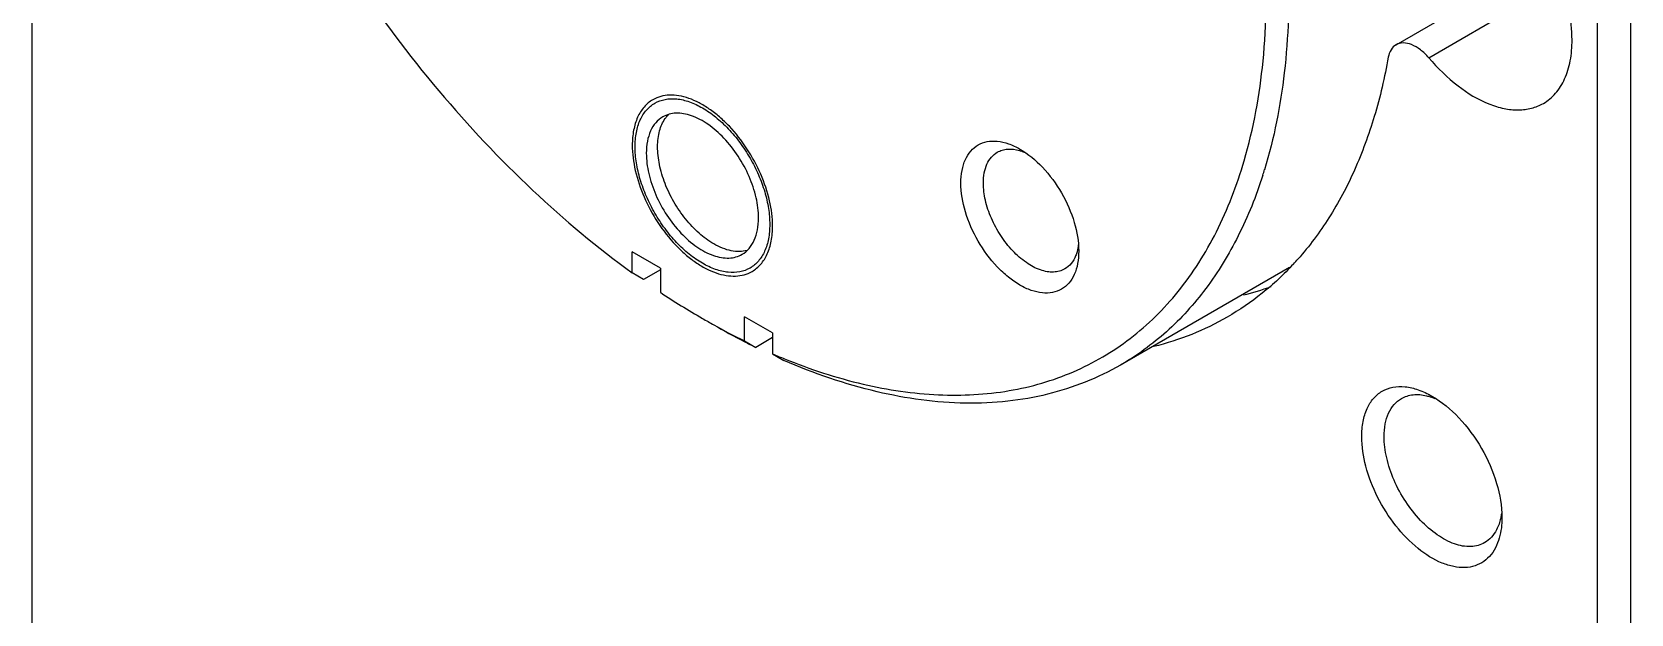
# Model space of a CAD drawing. Header units: millimetres. Extents: x 5 to 292, y 5 to 205.
# Drawn here: x 245.67 to 259.1, y 157.84 to 162.73 of the extents above; entities that cross this region are included whole.
import ezdxf

# ---------------------------------------------------------------- set-up
doc = ezdxf.new("R2010")
doc.units = ezdxf.units.MM
doc.header["$LTSCALE"] = 16.335
doc.layers.get('0').update_dxf_attribs({"linetype": 'CONTINUOUS'})
doc.layers.add('02___PRT_ALL_AXES', color=7, linetype='CONTINUOUS')
doc.layers.add('7_ALL_FEATURES', color=7, linetype='CONTINUOUS')

msp = doc.modelspace()

# ---------------------------------------------------------------- linework, layer by layer
at = {"color": 7, "linetype": 'Continuous'}
for p, q in [((245.667, 175.333), (245.667, 152.103)), ((259.102, 144.442), (259.102, 167.576)), ((258.82, 144.51), (258.82, 167.509)), ((257.128, 162.623), (257.882, 163.058)), ((257.403, 162.513), (258.157, 162.949)), ((250.711, 160.706), (250.711, 160.881)), ((250.947, 160.745), (250.711, 160.881)), ((250.806, 160.651), (250.711, 160.706)), ((250.947, 160.732), (250.806, 160.651)), ((250.947, 160.745), (250.947, 160.542)), ((256.232, 160.75), (254.812, 159.93)), ((251.654, 160.134), (251.654, 160.337)), ((251.89, 160.201), (251.654, 160.337)), ((251.89, 160.161), (251.749, 160.079)), ((251.89, 160.201), (251.89, 160.025)), ((251.654, 160.134), (251.749, 160.079)), ((251.89, 160.025), (251.984, 159.97))]:
    msp.add_line(p, q, dxfattribs=at)
for centre, radius, start, end in [((252.252, 162.726), 3.944, 342.3028, 343.0093), ((254.395, 162.512), 2.55, 317.2193, 318.4782), ((255.259, 162.902), 2.453, 283.8504, 289.5232), ((254.672, 166.151), 6.733, 236.4101, 239.9507), ((254.419, 165.723), 6.236, 239.9983, 241.0029), ((254.471, 165.59), 6.146, 239.9723, 242.7012), ((254.264, 165.444), 5.917, 240.9967, 243.8211), ((254.323, 165.306), 5.826, 242.7063, 243.7724), ((253.914, 164.703), 5.097, 246.605, 247.8345)]:
    msp.add_arc(centre, radius, start, end, dxfattribs=at)
for points, knots in [([(246.563, 168.529), (246.563, 168.185), (246.621, 167.472), (246.853, 166.393), (247.227, 165.294), (247.731, 164.212), (248.349, 163.181), (249.061, 162.232), (249.845, 161.397), (250.418, 160.918), (250.711, 160.706)], [0, 0, 0, 0, 0.112787, 0.233962, 0.361464, 0.492754, 0.625035, 0.755442, 0.881232, 1, 1, 1, 1]), ([(255.852, 161.648), (255.932, 161.921), (256.038, 162.512), (256.049, 163.449), (255.921, 164.455), (255.749, 165.133), (255.642, 165.477)], [0, 0, 0, 0, 0.219399, 0.460513, 0.721829, 1, 1, 1, 1]), ([(255.888, 165.307), (255.984, 164.97), (256.137, 164.306), (256.243, 163.325), (256.216, 162.412), (256.104, 161.838), (256.023, 161.573)], [0, 0, 0, 0, 0.278083, 0.539106, 0.780142, 1, 1, 1, 1]), ([(258.607, 162.664), (258.607, 162.75), (258.587, 162.93), (258.507, 163.199), (258.382, 163.463), (258.22, 163.708), (258.029, 163.917), (257.775, 164.117), (257.546, 164.208), (257.403, 164.205)], [0, 0, 0, 0, 0.122519, 0.256491, 0.396865, 0.537647, 0.672805, 0.797093, 1, 1, 1, 1]), ([(257.128, 162.623), (257.111, 162.613), (257.08, 162.581), (257.067, 162.54), (257.063, 162.518)], [0, 0, 0, 0, 0.465334, 1, 1, 1, 1]), ([(257.403, 162.513), (257.382, 162.538), (257.338, 162.581), (257.265, 162.626), (257.192, 162.644), (257.146, 162.633), (257.128, 162.623)], [0, 0, 0, 0, 0.307368, 0.577642, 0.804618, 1, 1, 1, 1]), ([(258.366, 162.13), (258.404, 162.152), (258.476, 162.212), (258.553, 162.338), (258.599, 162.492), (258.607, 162.605), (258.607, 162.664)], [0, 0, 0, 0, 0.217778, 0.450933, 0.710232, 1, 1, 1, 1]), ([(257.063, 162.518), (257.033, 162.35), (256.958, 162.027), (256.792, 161.573), (256.578, 161.168), (256.4, 160.93), (256.304, 160.821)], [0, 0, 0, 0, 0.271441, 0.527476, 0.769457, 1, 1, 1, 1]), ([(257.403, 162.513), (257.477, 162.427), (257.631, 162.276), (257.854, 162.139), (258.031, 162.084), (258.153, 162.071), (258.266, 162.084), (258.335, 162.112), (258.366, 162.13)], [0, 0, 0, 0, 0.306548, 0.576073, 0.694892, 0.803491, 0.904008, 1, 1, 1, 1]), ([(253.472, 161.461), (253.472, 161.496), (253.478, 161.564), (253.505, 161.656), (253.551, 161.731), (253.615, 161.785), (253.693, 161.814), (253.782, 161.816), (253.876, 161.793), (253.937, 161.764), (253.967, 161.746)], [0, 0, 0, 0, 0.144871, 0.274535, 0.391106, 0.499997, 0.608882, 0.725473, 0.8551, 1, 1, 1, 1]), ([(251.991, 159.983), (252.205, 159.896), (252.629, 159.756), (253.268, 159.661), (253.871, 159.692), (254.423, 159.851), (254.911, 160.138), (255.321, 160.543), (255.644, 161.055), (255.792, 161.443), (255.852, 161.648)], [0, 0, 0, 0, 0.143265, 0.275237, 0.397766, 0.513955, 0.627981, 0.744427, 0.867419, 1, 1, 1, 1]), ([(253.661, 161.461), (253.661, 161.489), (253.665, 161.544), (253.687, 161.619), (253.725, 161.68), (253.76, 161.709), (253.778, 161.72)], [0, 0, 0, 0, 0.289744, 0.549074, 0.782218, 1, 1, 1, 1]), ([(253.778, 161.72), (253.791, 161.727), (253.819, 161.739), (253.882, 161.751), (253.932, 161.744), (253.965, 161.734)], [0, 0, 0, 0, 0.23202, 0.472181, 1, 1, 1, 1]), ([(253.965, 161.734), (253.969, 161.733), (253.985, 161.728), (254.001, 161.722), (254.013, 161.716)], [0, 0, 0, 0, 0.24351, 1, 1, 1, 1]), ([(253.967, 161.746), (254.038, 161.706), (254.171, 161.594), (254.326, 161.382), (254.432, 161.141), (254.462, 160.97), (254.462, 160.889)], [0, 0, 0, 0, 0.237216, 0.499998, 0.762769, 1, 1, 1, 1]), ([(256.009, 161.527), (255.953, 161.352), (255.82, 161.019), (255.548, 160.572), (255.214, 160.202), (254.95, 160.01), (254.812, 159.93)], [0, 0, 0, 0, 0.270381, 0.524061, 0.765349, 1, 1, 1, 1]), ([(254.462, 160.889), (254.462, 160.854), (254.457, 160.786), (254.43, 160.693), (254.384, 160.618), (254.32, 160.565), (254.241, 160.536), (254.153, 160.534), (254.059, 160.556), (253.963, 160.602), (253.867, 160.67), (253.741, 160.787), (253.609, 160.968), (253.503, 161.208), (253.472, 161.379), (253.472, 161.461)], [0, 0, 0, 0, 0.06042, 0.114499, 0.163116, 0.20853, 0.253942, 0.302568, 0.35663, 0.417062, 0.483706, 0.555614, 0.708707, 0.861793, 1, 1, 1, 1]), ([(254.345, 160.739), (254.331, 160.73), (254.3, 160.718), (254.249, 160.71), (254.195, 160.714), (254.115, 160.735), (254.014, 160.791), (253.902, 160.89), (253.803, 161.017), (253.725, 161.161), (253.674, 161.31), (253.661, 161.412), (253.661, 161.461)], [0, 0, 0, 0, 0.04286, 0.08749, 0.135323, 0.187289, 0.304553, 0.438224, 0.58257, 0.729728, 0.87131, 1, 1, 1, 1]), ([(254.436, 160.849), (254.427, 160.826), (254.403, 160.783), (254.365, 160.75), (254.345, 160.739)], [0, 0, 0, 0, 0.519413, 1, 1, 1, 1]), ([(254.451, 160.894), (254.45, 160.89), (254.446, 160.875), (254.441, 160.86), (254.436, 160.849)], [0, 0, 0, 0, 0.256722, 1, 1, 1, 1]), ([(254.459, 160.945), (254.459, 160.94), (254.457, 160.923), (254.454, 160.906), (254.451, 160.894)], [0, 0, 0, 0, 0.256543, 1, 1, 1, 1]), ([(256.266, 160.78), (256.185, 160.692), (256.01, 160.528), (255.813, 160.393), (255.71, 160.334)], [0, 0, 0, 0, 0.503824, 1, 1, 1, 1]), ([(255.71, 160.334), (255.614, 160.278), (255.413, 160.181), (255.2, 160.113), (255.091, 160.086)], [0, 0, 0, 0, 0.496648, 1, 1, 1, 1]), ([(254.812, 159.93), (254.717, 159.876), (254.518, 159.779), (254.2, 159.678), (253.862, 159.619), (253.38, 159.598), (252.737, 159.687), (252.237, 159.86), (251.984, 159.97)], [0, 0, 0, 0, 0.111733, 0.224976, 0.341143, 0.461469, 0.71796, 1, 1, 1, 1]), ([(256.84, 159.33), (256.84, 159.372), (256.846, 159.452), (256.879, 159.563), (256.933, 159.652), (257.009, 159.716), (257.103, 159.75), (257.208, 159.753), (257.32, 159.726), (257.392, 159.691), (257.429, 159.67)], [0, 0, 0, 0, 0.14485, 0.274542, 0.391107, 0.499999, 0.608888, 0.725479, 0.855101, 1, 1, 1, 1]), ([(257.028, 159.33), (257.028, 159.365), (257.034, 159.433), (257.061, 159.525), (257.107, 159.601), (257.15, 159.637), (257.173, 159.65)], [0, 0, 0, 0, 0.289636, 0.549098, 0.782226, 1, 1, 1, 1]), ([(257.173, 159.65), (257.203, 159.667), (257.274, 159.689), (257.347, 159.682), (257.384, 159.673)], [0, 0, 0, 0, 0.474157, 1, 1, 1, 1]), ([(257.384, 159.673), (257.39, 159.671), (257.413, 159.665), (257.436, 159.657), (257.453, 159.65)], [0, 0, 0, 0, 0.242469, 1, 1, 1, 1]), ([(257.429, 159.67), (257.513, 159.622), (257.671, 159.488), (257.856, 159.236), (257.982, 158.95), (258.018, 158.746), (258.018, 158.649)], [0, 0, 0, 0, 0.237221, 0.5, 0.762763, 1, 1, 1, 1]), ([(257.973, 158.415), (257.961, 158.388), (257.931, 158.337), (257.868, 158.277), (257.792, 158.239), (257.704, 158.225), (257.61, 158.234), (257.472, 158.277), (257.299, 158.388), (257.116, 158.579), (256.966, 158.815), (256.867, 159.069), (256.84, 159.246), (256.84, 159.33)], [0, 0, 0, 0, 0.048339, 0.0936, 0.138121, 0.184446, 0.234662, 0.290019, 0.41683, 0.561631, 0.714803, 0.864555, 1, 1, 1, 1]), ([(257.873, 158.438), (257.856, 158.428), (257.818, 158.412), (257.731, 158.399), (257.609, 158.423), (257.465, 158.502), (257.326, 158.625), (257.204, 158.781), (257.107, 158.959), (257.045, 159.144), (257.028, 159.27), (257.028, 159.33)], [0, 0, 0, 0, 0.042879, 0.087528, 0.186935, 0.304251, 0.437979, 0.582388, 0.72961, 0.871261, 1, 1, 1, 1]), ([(258.013, 158.68), (258.012, 158.668), (258.004, 158.622), (257.989, 158.577), (257.973, 158.547)], [0, 0, 0, 0, 0.266124, 1, 1, 1, 1]), ([(257.973, 158.547), (257.962, 158.524), (257.934, 158.482), (257.894, 158.45), (257.873, 158.438)], [0, 0, 0, 0, 0.514343, 1, 1, 1, 1]), ([(258.018, 158.649), (258.018, 158.628), (258.015, 158.548), (257.997, 158.468), (257.973, 158.415)], [0, 0, 0, 0, 0.27128, 1, 1, 1, 1])]:
    msp.add_open_spline(points, degree=3, knots=knots, dxfattribs=at)
at = {"layer": '02___PRT_ALL_AXES', "color": 7, "linetype": 'Continuous'}
for points, knots in [([(251.772, 161.167), (251.772, 161.224), (251.756, 161.344), (251.697, 161.52), (251.605, 161.689), (251.488, 161.838), (251.357, 161.955), (251.237, 162.02), (251.144, 162.045), (251.08, 162.05), (251.02, 162.041), (250.984, 162.026), (250.967, 162.016)], [0, 0, 0, 0, 0.12869, 0.270272, 0.41743, 0.561777, 0.695447, 0.812711, 0.864677, 0.91251, 0.95714, 1, 1, 1, 1]), ([(250.967, 162.016), (250.945, 162.004), (250.904, 161.969), (250.86, 161.897), (250.834, 161.809), (250.829, 161.745), (250.829, 161.711)], [0, 0, 0, 0, 0.217782, 0.450925, 0.710255, 1, 1, 1, 1]), ([(250.829, 161.711), (250.829, 161.654), (250.845, 161.534), (250.905, 161.358), (250.996, 161.189), (251.113, 161.04), (251.245, 160.923), (251.364, 160.858), (251.457, 160.833), (251.522, 160.828), (251.581, 160.837), (251.618, 160.852), (251.634, 160.862)], [0, 0, 0, 0, 0.12869, 0.270272, 0.41743, 0.561777, 0.695447, 0.812711, 0.864677, 0.91251, 0.95714, 1, 1, 1, 1]), ([(251.634, 160.862), (251.656, 160.874), (251.697, 160.909), (251.741, 160.981), (251.767, 161.069), (251.772, 161.133), (251.772, 161.167)], [0, 0, 0, 0, 0.217782, 0.450925, 0.710255, 1, 1, 1, 1])]:
    msp.add_open_spline(points, degree=3, knots=knots, dxfattribs=at)
at = {"layer": '7_ALL_FEATURES', "color": 7, "linetype": 'Continuous'}
msp.add_arc((251.202, 161.85), 0.263, 142.5826, 144.5191, dxfattribs=at)
for points, knots in [([(251.301, 160.786), (251.262, 160.808), (251.185, 160.862), (251.08, 160.96), (250.983, 161.077), (250.898, 161.207), (250.828, 161.345), (250.776, 161.487), (250.743, 161.628), (250.731, 161.761), (250.741, 161.883), (250.772, 161.989), (250.825, 162.075), (250.898, 162.137), (250.988, 162.169), (251.088, 162.172), (251.196, 162.146), (251.266, 162.112), (251.301, 162.092)], [0, 0, 0, 0, 0.066588, 0.138432, 0.214057, 0.291651, 0.369244, 0.444869, 0.516716, 0.583302, 0.643682, 0.697696, 0.746279, 0.791652, 0.837024, 0.885607, 0.939619, 1, 1, 1, 1]), ([(251.89, 161.099), (251.89, 161.17), (251.87, 161.32), (251.796, 161.54), (251.681, 161.751), (251.558, 161.91), (251.447, 162.016), (251.361, 162.083), (251.275, 162.136), (251.189, 162.174), (251.105, 162.196), (251.025, 162.202), (250.95, 162.191), (250.905, 162.173), (250.884, 162.161)], [0, 0, 0, 0, 0.128623, 0.270154, 0.417244, 0.561527, 0.630178, 0.695317, 0.756313, 0.812795, 0.864736, 0.912549, 0.957159, 1, 1, 1, 1]), ([(250.884, 162.161), (250.87, 162.153), (250.844, 162.134), (250.797, 162.088), (250.75, 162.012), (250.718, 161.902), (250.711, 161.821), (250.711, 161.779)], [0, 0, 0, 0, 0.108163, 0.218364, 0.451369, 0.710411, 1, 1, 1, 1]), ([(250.993, 162.01), (250.995, 162.012), (251.002, 162.022), (251.01, 162.03), (251.016, 162.036)], [0, 0, 0, 0, 0.253072, 1, 1, 1, 1]), ([(251.301, 162.092), (251.339, 162.07), (251.416, 162.016), (251.521, 161.918), (251.618, 161.801), (251.703, 161.671), (251.773, 161.533), (251.826, 161.391), (251.858, 161.25), (251.866, 161.157), (251.866, 161.112)], [0, 0, 0, 0, 0.114158, 0.237325, 0.366975, 0.499999, 0.633024, 0.762674, 0.885845, 1, 1, 1, 1]), ([(251.395, 160.949), (251.351, 160.974), (251.266, 161.038), (251.154, 161.158), (251.057, 161.3), (250.983, 161.454), (250.936, 161.611), (250.921, 161.74), (250.926, 161.835), (250.942, 161.916), (250.966, 161.972), (250.988, 162.003)], [0, 0, 0, 0, 0.123281, 0.258251, 0.399515, 0.540738, 0.675596, 0.798704, 0.854794, 0.906949, 1, 1, 1, 1]), ([(250.711, 161.779), (250.711, 161.708), (250.731, 161.558), (250.806, 161.338), (250.92, 161.126), (251.044, 160.968), (251.155, 160.861), (251.24, 160.795), (251.326, 160.742), (251.412, 160.704), (251.496, 160.682), (251.577, 160.676), (251.652, 160.687), (251.697, 160.705), (251.717, 160.717)], [0, 0, 0, 0, 0.128623, 0.270154, 0.417244, 0.561527, 0.630178, 0.695317, 0.756313, 0.812795, 0.864736, 0.912549, 0.957159, 1, 1, 1, 1]), ([(251.866, 161.112), (251.866, 161.072), (251.86, 160.995), (251.829, 160.889), (251.776, 160.803), (251.703, 160.741), (251.614, 160.709), (251.513, 160.706), (251.406, 160.732), (251.336, 160.766), (251.301, 160.786)], [0, 0, 0, 0, 0.1449, 0.274526, 0.391115, 0.500002, 0.608888, 0.725478, 0.855097, 1, 1, 1, 1]), ([(251.717, 160.717), (251.731, 160.725), (251.757, 160.744), (251.804, 160.79), (251.851, 160.866), (251.884, 160.976), (251.89, 161.057), (251.89, 161.099)], [0, 0, 0, 0, 0.108163, 0.218364, 0.451369, 0.710411, 1, 1, 1, 1]), ([(251.676, 160.894), (251.655, 160.888), (251.61, 160.882), (251.54, 160.889), (251.467, 160.912), (251.419, 160.935), (251.395, 160.949)], [0, 0, 0, 0, 0.219525, 0.456583, 0.716136, 1, 1, 1, 1])]:
    msp.add_open_spline(points, degree=3, knots=knots, dxfattribs=at)

doc.saveas('drawing.dxf')
